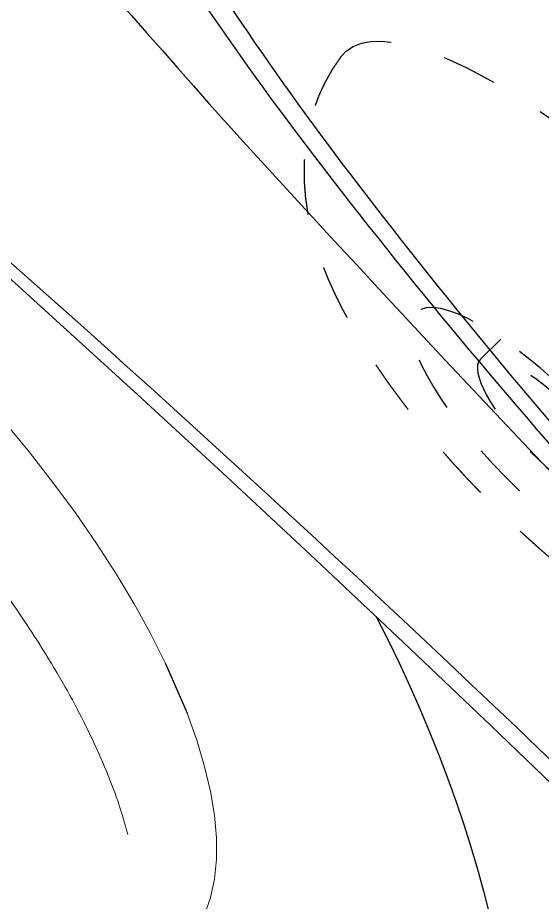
# Model space of a CAD drawing. Extents: x 938 to 1038, y 781 to 934.
# Drawn here: x 1021.592 to 1022.779, y 876.502 to 878.503 of the extents above; entities that cross this region are included whole.
import ezdxf

# ---------------------------------------------------------------- set-up
doc = ezdxf.new("R2010")
doc.units = 0
doc.header["$MEASUREMENT"] = 0
doc.linetypes.add('HIDDEN', pattern=[0.1875, 0.0625, -0.0625, 0.0625])
doc.linetypes.add('SLD-Solid', pattern=[0])
for name, color, linetype in [('1', 4, 'Continuous'), ('1_CYAN', 4, 'Continuous'), ('2', 2, 'Continuous'), ('DIM', 3, 'Continuous')]:
    doc.layers.add(name, color=color, linetype=linetype)

# ---------------------------------------------------------------- blocks, each defined once
blk = doc.blocks.new('MINIHIDDEN')
at = {"layer": '1', "color": 3, "linetype": 'HIDDEN', "ltscale": 2}
for p, q in [((131.4462945068503, 42.80529834674526), (131.5114103910273, 42.79879163845914)), ((131.4005567605983, 42.34757784407161), (131.4656726447753, 42.34107113578551))]:
    blk.add_line(p, q, dxfattribs=at)
at = {"layer": '1', "color": 3, "linetype": 'HIDDEN', "ltscale": 2, "extrusion": (-5.088821375757886e-18, -2.738530061285293e-17, -1)}
blk.add_ellipse((131.6896725948608, 42.54983335326187), major_axis=(-0.09346409016709811, -0.9353418967678265), ratio=0.2875604840019277, start_param=3.096514190688376, end_param=6.328263770081, dxfattribs=at)
at = {"layer": '1', "color": 3, "linetype": 'HIDDEN', "ltscale": 2, "extrusion": (5.950113185854226e-18, 8.308683871567985e-17, -1)}
blk.add_ellipse((131.3942375244912, 42.57935471881918), major_axis=(-0.04049106464417648, -0.40521433567397), ratio=0.2875604840019278, start_param=4.355360367553329, end_param=10.63854567473291, dxfattribs=at)
at = {"layer": '1', "color": 3, "linetype": 'HIDDEN', "ltscale": 2, "extrusion": (4.306459050481783e-19, 2.785076905141347e-17, -1)}
blk.add_ellipse((131.4234256337242, 42.57643809540841), major_axis=(-0.02286887312599209, -0.2288602513368086), ratio=0.2875604840019276, start_param=1.213767713963539, end_param=7.496953021143125, dxfattribs=at)
at = {"layer": '1', "color": 3, "linetype": 'HIDDEN', "ltscale": 2}
blk.add_open_spline([(131.7709212088081, 43.48543621644918), (131.7360623575119, 43.48199886064131), (131.7026269291418, 43.47587104587191), (131.6710231360172, 43.46743705934854), (131.6415082677996, 43.45712121686404), (131.6091481397732, 43.44291519743562), (131.5799200226082, 43.42725729804206), (131.5536548628504, 43.41066767904343), (131.5300924417111, 43.39354026525722), (131.5007016513068, 43.36883152703172), (131.4753061069868, 43.34407502044656), (131.4531461165772, 43.31950068037697), (131.4335876564169, 43.29517944725777), (131.4080378927159, 43.25911036809531), (131.3859424501622, 43.22334125994764), (131.3664246693029, 43.18759780142429), (131.3488889545824, 43.15162836431335), (131.3329305805217, 43.11523021910506), (131.3106162748087, 43.05740591372371), (131.2908275036979, 42.99785832774261), (131.2732112274866, 42.93647541875396), (131.2575845761519, 42.87331329331055), (131.243863331828, 42.80855078371577), (131.2345829888295, 42.75778650127099), (131.2264164931116, 42.70637837224142), (131.2193729991172, 42.65448881186315), (131.2134662244138, 42.60229012554064), (131.2087127395925, 42.5499595995887), (131.2045233060933, 42.48659616275672), (131.2020927752695, 42.42360594207098), (131.2014633799143, 42.36127193812366), (131.2026876743313, 42.2998383879948), (131.2052588170659, 42.24815388210541), (131.2093020163785, 42.19733648969137), (131.2149115874394, 42.14739892970458), (131.2222309230184, 42.09827736510528), (131.231483527232, 42.04980702420093), (131.2438403853086, 41.99866169111174), (131.2594911987342, 41.94734945901188), (131.2796343076274, 41.89505273579533), (131.2982885014, 41.85570403176352), (131.3216465371642, 41.81488125607446), (131.3515135131391, 41.77237506733923), (131.3798419206716, 41.73936075607152), (131.4145189544092, 41.70617844295241), (131.4451517948044, 41.6820986145058), (131.4803239216563, 41.65939511750637), (131.5200978307526, 41.63911123944124), (131.5640894737118, 41.62244053379451), (131.5841829216841, 41.61665277924325)], degree=1, knots=[1.258846176864954, 1.258846176864954, 1.284049785363782, 1.30925339386261, 1.334457002361438, 1.359660610860266, 1.38976431999882, 1.419868029137374, 1.449971738275929, 1.480075447414483, 1.522807016465091, 1.565538585515698, 1.608270154566305, 1.651001723616912, 1.715116318226105, 1.779230912835296, 1.843345507444488, 1.907460102053681, 1.971574696662873, 2.071336734999626, 2.171098773336379, 2.270860811673133, 2.370622850009886, 2.470384888346639, 2.54715961707554, 2.623934345804441, 2.700709074533342, 2.777483803262244, 2.854258531991145, 2.947333969056945, 3.040409406122745, 3.133484843188545, 3.226560280254345, 3.306164335394391, 3.385768390534436, 3.465372445674482, 3.544976500814527, 3.624580555954572, 3.709200410252933, 3.793820264551292, 3.878440118849652, 3.940150456469474, 4.001860794089295, 4.063571131709116, 4.110155533564104, 4.156739935419091, 4.191384198304789, 4.226028461190486, 4.260672724076183, 4.295316986961882, 4.310281904651913, 4.310281904651913], dxfattribs=at)
blk = doc.blocks.new('MIDJET')
at = {"layer": '1', "color": 3, "linetype": 'SLD-Solid', "lineweight": 15}
for p, q in [((0.9138601952750065, 0.3630498857439477), (0.8573934019050995, 0.4315990789865936)), ((0.9675948742838472, 0.2940435458692718), (0.9138601952750065, 0.3630498857439477)), ((1.018381737512414, 0.2248571161156718), (0.9675948742838472, 0.2940435458692718)), ((1.066016903515518, 0.1557683114557733), (1.018381737512414, 0.2248571161156718)), ((1.110309202387555, 0.08705446244061932), (1.066016903515518, 0.1557683114557733)), ((1.151080732380947, 0.0189914570196521), (1.110309202387555, 0.08705446244061932)), ((1.188167883124784, -0.04814749308401645), (1.151080732380947, 0.0189914570196521)), ((1.221421718470452, -0.1140928475333709), (1.188167883124784, -0.04814749308401645)), ((1.292820846415502, -0.289418053493975), (1.270907273465028, -0.2281785572000246)), ((1.310480973147229, -0.348495370011932), (1.292820846415502, -0.289418053493975)), ((1.323816828258167, -0.405173401212835), (1.310480973147229, -0.348495370011932)), ((1.332774809021032, -0.4592245882321322), (1.323816828258167, -0.405173401212835)), ((1.337319043694606, -0.5104319782260518), (1.332774809021032, -0.4592245882321322)), ((1.337431219392151, -0.5585899528723246), (1.337319043694606, -0.5104319782260518)), ((1.333110911811389, -0.6035052136085852), (1.337431219392151, -0.5585899528723246)), ((1.324375446985158, -0.6449974757125148), (1.333110911811389, -0.6035052136085852)), ((1.311259949850999, -0.6829001429449022), (1.324375446985158, -0.6449974757125148))]:
    blk.add_line(p, q, dxfattribs=at)
blk.add_open_spline([(0.764558285007567, 0.1702458853195878), (0.7823339339525148, 0.1473551769264105), (0.8178852017774645, 0.1015737988563643), (0.8676892224222001, 0.03254039133753395), (0.9146269677701468, -0.03648518186790284), (0.9615188454342416, -0.1104855421087052), (1.006821067423701, -0.1884489108569056), (1.049456484185541, -0.2702983864133444), (1.085644128885377, -0.3500683748788163), (1.115985769256284, -0.428433286738013), (1.129823753060037, -0.4773766146704617), (1.136862690329735, -0.5022725113540645)], degree=3, knots=[0, 0, 0, 0, 0.09567360925402428, 0.191347056690102, 0.2887281518178285, 0.3861090357574081, 0.5059403623566601, 0.6257711956785333, 0.7490643931680849, 0.8723571280124949, 1, 1, 1, 1], dxfattribs=at)
at = {"layer": 'DIM'}
blk.add_line((1.221421718470452, -0.1140928475333709), (1.270907273465028, -0.2281785572000246), dxfattribs=at)
blk = doc.blocks.new('Pillow07')
at = {"layer": '1_CYAN', "color": 4, "linetype": 'Continuous'}
blk.add_lwpolyline([(-2.358332637180531, -0.8695079955767184, -0.006602996200458367), (-5.744514135863909, -0.6163989818215185, -0.02192391035929798), (-6.177957016214016, -0.5535872521422469, -0.08150182780648879), (-6.68289164490028, -0.382481128966683, -0.1551490614242185), (-7.056997164799462, -0.002437467740469046, -0.08301324800163974), (-7.178174548866263, 0.3004017295318704, -0.1363264164371228), (-7.125374036986983, 1.034083846296076, -0.09677777535910637), (-6.56520503488024, 1.943802600401373, -0.1273971405966904), (-4.291248621533974, 3.344006963225443, -0.1868719742021929), (-3.257582251125974, 3.279550644586543, 0.06562460973818743), (-1.709945417316053, 2.868126927913902, 0.07143538561792971), (1.709945417191786, 2.868126927913902, 0.06562460973818743), (3.257582251001708, 3.279550644586543, -0.1868719742021929), (4.291248621409707, 3.344006963225443, -0.1273971405966904), (6.565205034755973, 1.943802600401373, -0.09677777535910637), (7.125374036862716, 1.034083846296076, -0.1363264164371228), (7.178174548741996, 0.3004017295318704, -0.08301324800163974), (7.056997164675195, -0.002437467740469046, -0.1551490614242231), (6.682891644776014, -0.382481128966683, -0.08150182780648879), (6.177957016089749, -0.5535872521422469, -0.02192391035929798), (5.744514135739642, -0.6163989818215185, -0.006602996200458367), (2.358332637056265, -0.8695079955767184, -0.02343007855325684)], format="xyb", close=True, dxfattribs=at)
at = {"layer": '1_CYAN', "color": 3, "linetype": 'Continuous'}
for points in [[(-0.01360897717285781, 1.928558792412458, 0.08209703800639419), (-2.745349856193506, 1.505664389535694, 0.08174929958260185), (-3.889000322454212, 0.9170955749335796, 0.1099701236300622), (-4.213184032890748, 0.536875066301544, 0.2888241722389255), (-4.199554493043703, 0.04483056997218071, 0.1288478413474813), (-3.809560411121662, -0.3106008962319216, 0.06428203222644428), (-3.022720976395302, -0.615183277198593, 0.02990363876236826), (-2.156928119801993, -0.7817822069823581, 0.02006079621100564), (-1.103681963165339, -0.8786280019467441, 0.01381063576871573), (-6.213340952854196e-11, -0.9071345399482809, 0.01381063576871573), (1.103681963041073, -0.8786280019467441, 0.02006079621100564), (2.156928119677726, -0.7817822069823581, 0.02990363876236826), (3.022720976271035, -0.615183277198593, 0.06428203222644428), (3.809560410997396, -0.3106008962319216, 0.1288478413474813), (4.199554492919436, 0.04483056997218071, 0.2888241722389255), (4.213184032766481, 0.536875066301544, 0.1099701236300622), (3.889000322329945, 0.9170955749335796, 0.08174929958260185), (2.74534985606924, 1.505664389535694, 0.08209703800639419), (0.01360897704859099, 1.928558792412458)], [(0.01096151231710607, 1.790290961379021, 0.06993110146539012), (-2.481876919775928, 1.457117973473327, 0.08557635387169997), (-3.783493626740082, 0.8636375951691502, 0.09253399938566992), (-4.083442666465093, 0.5588491166336738, 0.3287124944232488), (-4.083168309033987, 0.02675126379080695, 0.11097266960697), (-3.714680116115275, -0.28535647703678, 0.06264652916937939), (-2.922706379050712, -0.587930297133628, 0.03021099770298248), (-2.046630068538594, -0.7562139328814315, 0.01989552064965129), (-1.00366736582075, -0.8522885312116859, 0.01377731555974511), (-6.215117309693596e-11, -0.8782316827545316, 0.01377731555974511), (1.003667365696483, -0.8522885312116859, 0.01989552064965129), (2.046630068414327, -0.7562139328814315, 0.03021099770298248), (2.922706378926446, -0.587930297133628, 0.06264652916937939), (3.714680115991008, -0.28535647703678, 0.11097266960697), (4.08316830890972, 0.02675126379080695, 0.3287124944232488), (4.083442666340826, 0.5588491166336738, 0.09253399938566992), (3.783493626615815, 0.8636375951691502, 0.08557635387169997), (2.481876919651661, 1.457117973473327, 0.06993110146539012), (-0.01096151244137289, 1.790290961379021)]]:
    blk.add_lwpolyline(points, format="xyb", dxfattribs=at)
blk = doc.blocks.new('VISTA')
at = {"layer": '1', "color": 3, "linetype": 'Continuous'}
for points in [[(84.94496806424627, 77.23649714247097), (84.89398806424629, 77.2852871424709), (84.84292806424628, 77.33398714247085), (84.79178806424625, 77.38260714247087), (84.74056806424619, 77.43114714247088), (84.68926806424611, 77.47959714247088), (84.63788806424623, 77.52796714247086), (84.5864380642463, 77.57625714247092), (84.53489806424614, 77.62445714247087), (84.48328806424615, 77.67257714247091), (84.43159806424615, 77.72060714247095), (84.37982806424611, 77.76855714247097), (84.32797806424628, 77.81642714247096), (84.27605806424617, 77.86420714247095), (84.22405806424626, 77.91190714247091), (84.1719780642461, 77.95951714247087), (84.11981806424615, 78.00704714247092), (84.06758806424614, 78.05449714247095), (84.0152780642461, 78.10185714247098), (83.96288806424627, 78.14912714247089), (83.91042806424616, 78.19631714247089), (83.85787806424628, 78.24341714247089), (83.80526806424609, 78.29043714247086), (83.75256806424613, 78.33736714247095), (83.69979806424612, 78.3842171424709)], [(87.45461806424623, 74.58105714247097), (87.27112806424611, 74.78437714247093), (87.08650806424612, 74.98672714247095), (86.90078806424617, 75.18810714247093), (86.7139580642463, 75.3884971424709), (86.52603806424622, 75.58788714247089), (86.33702806424617, 75.78628714247088), (86.14693806424611, 75.98366714247095), (85.95578806424624, 76.18002714247098), (85.7635680642461, 76.37535714247088), (85.57029806424612, 76.56965714247087), (85.37597806424628, 76.76290714247091), (85.1806280642461, 76.95510714247087), (84.98424806424623, 77.14623714247091), (84.78684806424621, 77.3363071424709), (84.58843806424625, 77.52528714247092), (84.3890180642461, 77.71318714247093), (84.18860806424618, 77.89999714247085), (83.98719806424629, 78.08569714247085), (83.58146806424611, 78.45374714247089)], [(84.52544806424612, 77.58484714247095), (84.55232806424624, 77.53198714247094), (84.57802806424615, 77.47911714247095), (84.6025480642461, 77.42630714247093), (84.62587806424608, 77.37360714247086), (84.64800806424614, 77.32106714247095), (84.66893806424628, 77.26873714247085), (84.68867806424623, 77.21667714247087), (84.70720806424629, 77.16493714247088), (84.72452806424621, 77.11356714247097), (84.74062806424627, 77.06261714247091), (84.75551806424619, 77.0121471424709), (84.76917806424626, 76.9622071424709), (84.78161806424623, 76.91284714247092)]]:
    blk.add_lwpolyline(points, dxfattribs=at)
at = {"layer": '1', "color": 1, "rotation": 50.30656963435933}
blk.add_blockref('MINIHIDDEN', (33.74757152395227, -50.31749369978093), dxfattribs=at)
at = {"layer": '2', "linetype": 'Continuous', "xscale": -1, "rotation": 314.9999999999954}
blk.add_blockref('Pillow07', (86.46539799772358, 77.65223442887839), dxfattribs=at)
at = {"layer": 'DIM'}
blk.add_blockref('MIDJET', (82.8272708376719, 77.5933975564709), dxfattribs=at)

msp = doc.modelspace()

# ---------------------------------------------------------------- block references
at = {"layer": '1'}
msp.add_blockref('VISTA', (937.8767352618522, 799.5643931736838), dxfattribs=at)

doc.saveas('drawing.dxf')
